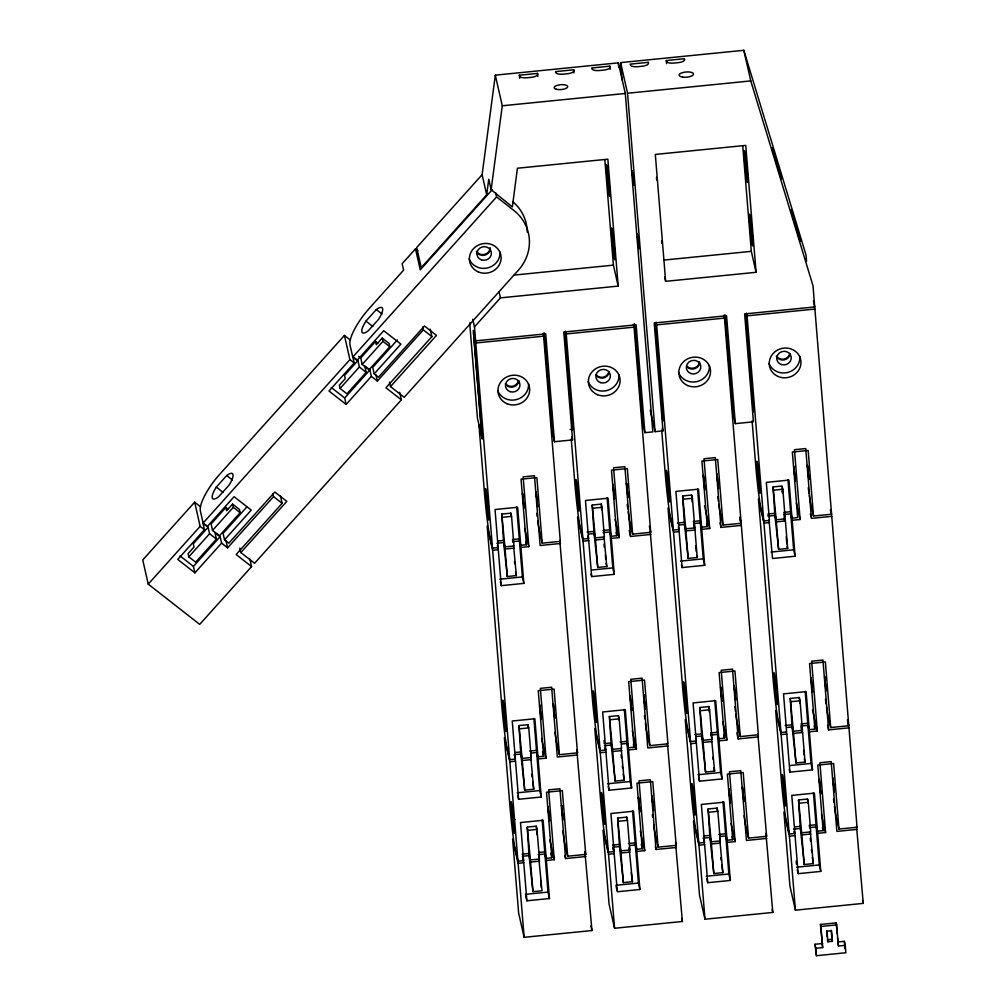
<?xml version="1.0" encoding="UTF-8"?>
<svg xmlns="http://www.w3.org/2000/svg" width="1006" height="1006" viewBox="0 0 1006 1006"><rect width="100%" height="100%" fill="white"/><g stroke="black" fill="none" stroke-linecap="round" stroke-linejoin="round"><path stroke-width="1.5" d="M482.113 174.692L416.685 247.539L421.25 267.684L486.69 194.824L482.113 174.692L495.317 75.161L618.338 62.85L625.292 93.47L652.819 431.888L644.909 432.681L642.532 422.206L634.522 323.718M486.69 194.824L488.765 179.206L491.142 189.681L512.356 206.922L517.424 168.228L607.85 159.187L618.174 286.094L500.447 297.864L474.48 326.887L475.624 340.871L545.705 333.854L554.482 441.722L572.565 439.911L563.788 332.043L636.132 324.812L644.909 432.681M491.142 189.681L502.271 105.781L495.317 75.161M417.943 250.771L415.491 248.859L402.149 263.71L403.607 270.161L369.504 308.138A34.116 9.871 -52 0 0 350.013 344.983L352.754 357.067L357.042 360.425L383.739 330.71L400.891 344.115L374.194 373.83L378.482 377.187L424.444 326.007L436.453 335.4L390.491 386.581L404.211 397.307L518.392 270.186A45.496 42.39 -12.8 0 0 513.739 210.342L496.587 196.924L495.656 192.787M200.622 506.848L194.661 502.183L142.751 559.965L148.247 584.134L199.704 624.374L251.601 566.592L249.89 559.034M350.39 340.103L344.429 335.438L219.861 474.115A34.116 9.871 -52 0 0 200.37 510.96L203.111 523.045L207.399 526.402L234.096 496.687L251.249 510.105L224.552 539.82L228.84 543.165L274.814 491.997L286.811 501.378L240.849 552.558L254.568 563.285L401.369 399.847L399.659 392.29M226.69 475.536A15.92 4.602 -52 0 1 228.915 485.307L218.528 496.863A15.92 4.602 -52 0 1 216.315 487.093L226.69 475.536L232.411 480.013M376.332 309.559A15.92 4.602 -52 0 1 378.545 319.33L368.171 330.886A15.92 4.602 -52 0 1 365.958 321.115L376.332 309.559L382.054 314.023M492.311 189.581L420.257 269.809L415.491 248.859M148.247 584.134L200.144 526.352L194.661 502.183M203.111 523.045L349.912 359.607L344.429 335.438M352.754 357.067L496.587 196.924M204.432 529.709L177.748 559.424L194.9 572.829L221.584 543.114L220.125 536.676L214.982 532.652L216.441 539.09L195.68 562.203L188.826 556.846L188.084 553.614L194.02 547.013L193.29 543.793L208.116 527.282L202.973 523.258L204.432 529.709L200.144 526.352M354.2 362.965L329 391.032L346.152 404.437L371.352 376.37L369.894 369.931L364.75 365.907L366.209 372.346L346.932 393.811L340.078 388.454L339.336 385.223L345.272 378.621L344.542 375.401L357.885 360.538L352.741 356.514L354.2 362.965L349.912 359.607M225.91 507.477L211.084 523.975L212.543 530.426L219.409 535.796L240.17 512.683L239.441 509.451L232.575 504.094L226.639 510.696L225.91 507.477L228.199 509.262M375.552 341.487L376.282 344.718L382.217 338.104L389.07 343.474L389.812 346.693L369.051 369.806L362.185 364.449L360.726 357.998L375.552 341.487L377.841 343.285M188.826 556.846L209.588 533.733L208.116 527.282M212.543 530.426L233.304 507.313L232.575 504.094M340.078 388.454L359.356 366.989L357.885 360.538M362.185 364.449L382.946 341.336L382.217 338.104M194.9 572.829L193.429 566.391L220.125 536.676M246.696 507.087L223.093 533.369L224.552 539.82M346.152 404.437L344.681 397.999L369.894 369.931M397.37 339.953L372.723 367.391L374.194 373.83M221.584 543.114L227.595 547.817L273.557 496.637L272.877 493.606M371.352 376.37L377.363 381.073L423.325 329.893L422.646 326.912M280.423 495.782L282.133 503.34L236.171 554.52L251.601 566.592M430.203 329.151L431.901 336.595L385.939 387.775L401.369 399.847M621.997 79.788L620.601 62.623L743.811 50.3L806.058 255.172L806.561 261.384M519.41 75.224L537.506 73.413L537.682 74.218A6.828 2.452 -4.7 0 1 531.457 77.311L526.93 77.764A6.828 2.452 -4.7 0 1 519.599 76.028L519.41 75.224L519.674 78.33M573.672 69.791L555.589 71.602L555.765 72.407A6.828 2.452 -4.7 0 0 563.096 74.155L567.623 73.702A6.828 2.452 -4.7 0 0 573.86 70.596L573.672 69.791L573.923 72.922M609.85 66.17L591.754 67.98L591.943 68.785A6.828 2.452 -4.7 0 0 599.274 70.533L603.789 70.08A6.828 2.452 -4.7 0 0 610.026 66.987L609.85 66.17L610.101 69.301M666.362 60.523L684.445 58.713L684.633 59.517A6.828 2.452 -4.7 0 1 678.396 62.611L673.882 63.064A6.828 2.452 -4.7 0 1 666.55 61.328L666.362 60.523L666.613 63.642M502.271 105.781L625.292 93.47M620.601 62.623L627.555 93.244L750.765 80.92L813.011 285.792L814.734 306.943L744.641 313.947L753.419 421.816L735.336 423.627L732.959 413.152L724.949 314.664M514.267 275.066L613.409 265.144L618.174 286.094M663.998 260.076L751.319 251.349L756.072 272.299L665.645 281.34L664.626 276.851M469.689 322.825L477.435 418.119L482.201 439.069L473.6 333.313L475.8 342.983L543.617 336.193L560.304 541.354L542.221 543.165L539.467 531.08A34.116 1.635 84.3 0 1 537.757 520.794M565.598 331.175L566.227 333.929L634.044 327.151L650.731 532.312L632.648 534.123L629.894 522.039A34.116 1.635 84.3 0 1 628.184 511.74M656.025 322.121L656.654 324.888L724.471 318.097L741.158 523.258L723.075 525.069L720.334 512.985A34.116 1.635 84.3 0 1 718.85 504.358M746.452 313.08L747.081 315.834L814.898 309.056L831.585 514.217L813.502 516.028L810.761 503.943A34.116 1.635 84.3 0 1 809.277 495.317M570.188 429.436L573.257 429.134M650.216 410.222L655.082 431.662L662.992 430.87L654.214 323.001L726.558 315.758L735.336 423.627M501.78 514.066L510.822 513.161L511.551 516.38L513.953 545.994L504.911 546.899L503.453 540.461L501.78 514.066L504.911 546.899M592.207 505.025L601.248 504.119L601.978 507.338L604.392 536.952L595.338 537.858L593.88 531.407L592.207 505.025L595.338 537.858M682.634 495.971L691.675 495.065L692.405 498.284L694.819 527.899L685.778 528.804L684.306 522.365L682.634 495.971L685.778 528.804M773.061 486.929L782.102 486.024L782.831 489.243L785.246 518.857L776.204 519.762L774.733 513.312L773.061 486.929L776.204 519.762M502.51 517.285L511.551 516.38M592.936 508.244L601.978 507.338M683.363 499.19L692.405 498.284M773.79 490.148L782.831 489.243M498.02 541.002L503.453 540.461M542.221 543.165L536.89 477.599L521.058 479.183L526.389 544.749L520.743 545.315L519.272 538.876L512.494 539.556L513.085 542.133M587.102 532.086L593.88 531.407M602.921 530.502L609.699 529.822L611.17 536.273L616.816 535.708L611.485 470.142L627.316 468.557L632.648 534.123M677.528 523.032L684.306 522.365M693.348 521.46L700.138 520.781L701.597 527.219L707.256 526.654L701.911 461.088L717.743 459.503L723.075 525.069M774.733 513.312L767.955 513.991L768.546 516.568M783.775 512.406L790.565 511.727L792.024 518.178L797.683 517.612L792.351 452.046L808.17 450.462L813.502 516.028M496.838 543.253L503.629 542.574L505.087 549.012L507.326 576.513L516.367 575.608L513.55 545.529M512.67 541.668L519.448 540.989L520.907 547.427L523.837 583.392L501.227 585.655L500.347 581.782M588.623 534.06L594.056 533.52L595.514 539.971L597.753 567.459L606.794 566.554L603.977 536.487M603.097 532.614L609.875 531.935L611.346 538.386L614.264 574.338L591.654 576.601L591.075 574.024M679.05 525.019L684.482 524.478L685.941 530.917L688.179 558.418L697.221 557.513L694.983 530.011L693.524 523.573L700.302 522.894L701.773 529.332L704.69 565.297L682.093 567.56L681.502 564.982M768.131 516.103L774.909 515.424L776.368 521.875L778.606 549.364L787.648 548.459L785.422 520.97L784.24 515.814M783.951 514.519L790.729 513.84L792.2 520.291L795.117 556.243L772.52 558.506L769.012 519.976M478.906 424.57L484.414 492.248A34.116 1.635 84.3 0 0 489.733 536.06L492.487 548.144L498.133 547.578L495.04 509.514L517.65 507.25L520.743 545.315M571.257 439.119L574.841 483.194A34.116 1.635 84.3 0 0 580.16 527.006L582.914 539.103L588.56 538.537L585.467 500.46L608.077 498.196L611.17 536.273M661.684 430.065L665.268 474.153A34.116 1.635 84.3 0 0 670.587 517.964L673.341 530.049L678.987 529.483L675.894 491.418L698.504 489.155L701.597 527.219M752.111 421.011L755.695 465.099A34.116 1.635 84.3 0 0 761.026 508.91L763.768 521.007L769.414 520.442L766.321 482.364L788.93 480.101L792.024 518.178M559.789 540.448L577.507 752.865L559.424 754.676L554.092 689.11L538.26 690.694L543.592 756.26L537.946 756.826L534.852 718.749L512.243 721.013L515.336 759.09L509.69 759.656L506.936 747.571A34.116 1.635 84.3 0 1 501.617 703.76L487.168 526.088L492.651 550.257L498.31 549.691L501.227 585.655M505.087 549.012L514.129 548.107M520.907 547.427L528.829 546.635L523.145 476.844L534.45 475.712L540.134 545.516L560.48 543.479M650.216 531.407L667.934 743.824L649.851 745.635L644.519 680.056L628.687 681.64L634.019 747.207L628.373 747.772L625.279 709.708L602.669 711.971L605.763 750.036L600.117 750.602L597.363 738.517A34.116 1.635 84.3 0 1 592.044 694.706L577.595 517.046L583.078 541.215L588.736 540.65L591.654 576.601M595.514 539.971L604.556 539.065M611.346 538.386L619.256 537.594L613.572 467.79L624.877 466.658L630.561 536.462L650.907 534.425M739.963 519.335L741.334 525.384L758.361 734.77L740.278 736.581L734.946 671.015L719.114 672.599L724.458 738.165L718.8 738.731L715.706 700.654L693.096 702.917L696.19 740.994L690.544 741.56L687.802 729.476A34.116 1.635 84.3 0 1 682.47 685.664L668.022 507.992L673.517 532.161L679.163 531.596L682.093 567.56M685.941 530.917L694.983 530.011M701.773 529.332L709.683 528.54L703.999 458.749L715.304 457.617L720.988 527.408L741.334 525.384M830.39 510.294L831.761 516.33L848.787 725.728L830.705 727.539L825.373 661.961L809.553 663.545L814.885 729.111L809.226 729.677L806.133 691.612L783.523 693.876L786.617 731.94L780.97 732.506L778.229 720.422A34.116 1.635 84.3 0 1 772.897 676.61L758.449 498.951L763.944 523.12L769.59 522.554M776.368 521.875L785.422 520.97M792.2 520.291L800.11 519.498L794.438 449.695L805.743 448.563L811.414 518.367L831.761 516.33M499.768 579.205L522.378 576.941L523.837 583.392M591.704 570.012L612.805 567.9L614.264 574.338M680.622 561.109L703.232 558.846L704.69 565.297M771.049 552.068L793.659 549.804L795.117 556.243M518.983 725.577L528.024 724.672L528.754 727.891L531.168 757.505L522.114 758.411L520.655 751.96L518.983 725.577L522.114 758.411M609.41 716.524L618.451 715.618L619.18 718.85L621.595 748.451L612.553 749.357L611.082 742.918L609.41 716.524L612.553 749.357M699.836 707.482L708.878 706.577L709.607 709.796L712.022 739.41L702.98 740.315L701.509 733.864L699.836 707.482L702.98 740.315M790.263 698.428L799.305 697.523L800.034 700.754L802.448 730.356L793.407 731.261L791.936 724.823L790.263 698.428L793.407 731.261M519.712 728.797L528.754 727.891M610.139 719.755L619.18 718.85M700.566 710.701L709.607 709.796M790.993 701.66L800.034 700.754M515.223 752.501L520.655 751.96M529.697 751.054L536.475 750.375L537.946 756.826M605.662 743.459L611.082 742.918M620.124 742.013L626.914 741.334L628.373 747.772M694.731 734.543L701.509 733.864M710.55 732.959L717.341 732.28L718.8 738.731M785.158 725.502L791.936 724.823M800.977 723.918L807.768 723.239L809.226 729.677M514.041 754.752L520.831 754.072L522.29 760.523L524.704 790.138L533.746 789.232L530.753 757.04M531.231 753.041L536.651 752.501L538.122 758.939L541.215 797.016L518.606 799.28L517.725 795.406M604.468 745.71L611.258 745.031L612.717 751.482L615.131 781.084L624.173 780.178L621.18 747.999M621.658 743.987L627.078 743.447L628.549 749.898L631.642 787.962L609.032 790.226L608.152 786.365M696.253 736.53L701.685 735.977L703.144 742.428L705.558 772.042L714.6 771.137L711.607 738.945M710.726 735.084L717.504 734.405L718.976 740.844L722.069 778.921L699.459 781.184L698.579 777.311M786.692 727.476L792.112 726.936L793.571 733.387L795.985 762.988L805.026 762.083L802.625 732.481L801.153 726.03L807.931 725.351L809.402 731.802L812.496 769.867L789.886 772.13L789.308 769.552M576.991 751.96L585.769 854.396L567.673 856.207L562.341 790.628L546.522 792.212L551.854 857.778L546.208 858.344L543.102 820.28L520.492 822.543L523.598 860.608L517.939 861.174L515.198 849.089A34.116 1.635 84.3 0 1 509.866 805.278L504.371 737.599L509.853 761.768L515.512 761.202L518.606 799.28M522.29 760.523L531.331 759.618M538.122 758.939L546.032 758.147L540.348 688.356L551.653 687.224L557.337 757.015L577.683 754.978M667.418 742.918L676.195 845.342L658.113 847.153L652.768 781.587L636.949 783.171L642.281 848.737L636.635 849.303L633.529 811.226L610.931 813.489L614.025 851.566L608.366 852.132L605.625 840.048A34.116 1.635 84.3 0 1 600.293 796.236L594.798 728.545L600.28 752.714L605.939 752.161L609.032 790.226M612.717 751.482L621.758 750.577M628.549 749.898L636.458 749.105L630.775 679.302L642.08 678.17L647.763 747.974L668.11 745.936M757.845 733.864L766.622 836.3L748.539 838.111L743.208 772.533L727.376 774.117L732.708 839.683L727.061 840.249L723.968 802.184L701.358 804.448L704.452 842.512L698.805 843.078L696.051 830.994A34.116 1.635 84.3 0 1 690.732 787.182L685.224 719.504L690.72 743.673L696.366 743.107L699.459 781.184M703.144 742.428L712.185 741.523M718.976 740.844L726.885 740.051L721.214 670.26L732.506 669.128L738.19 738.92L758.537 736.882M847.593 721.792L848.963 727.841L857.049 827.246L838.966 829.057L833.634 763.491L817.803 765.076L823.134 830.642L817.488 831.208L814.395 793.13L791.785 795.394L794.878 833.471L789.232 834.037L786.478 821.952A34.116 1.635 84.3 0 1 781.159 778.141L775.651 710.45L781.146 734.619L786.793 734.053L789.886 772.13M793.571 733.387L802.625 732.481M809.402 731.802L817.312 731.01L811.641 661.206L822.946 660.074L828.617 729.878L848.963 727.841M517.147 792.829L539.744 790.565L541.215 797.016M607.574 783.775L630.171 781.524L631.642 787.962M698.001 774.733L720.61 772.47L722.069 778.921M789.936 765.528L811.037 763.428L812.496 769.867M512.104 819.877A15.92 0.767 84.3 0 0 514.33 829.648L513.123 814.847A15.92 0.767 84.3 0 0 510.91 805.077L512.104 819.877L515.122 819.576M527.232 827.095L536.273 826.19L537.015 829.422L539.417 859.023L530.376 859.929L528.917 853.49L527.232 827.095L530.376 859.929M617.659 818.054L626.713 817.149L627.442 820.368L629.844 849.982L620.803 850.887L619.344 844.436L617.659 818.054L620.803 850.887M708.098 809L717.14 808.095L717.869 811.326L720.271 840.928L711.229 841.833L709.771 835.395L708.098 809L711.229 841.833M798.525 799.959L807.567 799.053L808.296 802.272L810.71 831.887L801.656 832.792L800.198 826.341L798.525 799.959L801.656 832.792M527.974 830.327L537.015 829.422M618.401 821.273L627.442 820.368M708.828 812.232L717.869 811.326M799.254 803.178L808.296 802.272M522.127 854.169L528.917 853.49M539.317 852.447L544.736 851.906L546.208 858.344M612.553 845.115L619.344 844.436M628.385 843.531L635.163 842.852L636.635 849.303M704.338 835.936L709.771 835.395M718.812 834.49L725.59 833.811L727.061 840.249M794.778 826.882L800.198 826.341M817.488 831.208L816.017 824.757L809.239 825.436L809.83 828.013M522.303 856.282L529.081 855.603L530.552 862.054L532.954 891.656L541.995 890.75L538.713 857.275M538.122 854.698L544.912 854.019L546.371 860.47L549.465 898.534L526.867 900.798L525.685 895.642M612.729 847.228L619.507 846.549L620.979 853L623.38 882.614L632.434 881.709L629.14 848.234M629.907 845.518L635.339 844.977L636.798 851.416L639.904 889.493L617.294 891.756L614.201 853.679L613.019 848.523M703.156 838.187L709.947 837.508L711.405 843.959L713.82 873.56L722.861 872.655L719.868 840.475M720.346 836.464L725.766 835.923L727.225 842.374L730.331 880.439L707.721 882.702L706.841 878.829M793.583 829.133L800.374 828.454L801.832 834.905L804.247 864.519L813.288 863.613L810.295 831.421M810.773 827.422L816.193 826.882L817.664 833.32L820.758 871.397L798.148 873.661L797.268 869.788M584.901 851.969L591.956 930.537L524.139 937.315L518.643 913.146L512.62 839.117L518.115 863.286L523.761 862.72L526.867 900.798M530.552 862.054L539.593 861.149M546.371 860.47L554.281 859.677L548.61 789.873L559.914 788.742L565.586 858.546L585.932 856.508M675.68 844.436L682.382 921.483L614.565 928.274L609.07 904.105L603.047 830.076L608.542 854.245L614.201 853.679M620.979 853L630.02 852.095M636.798 851.416L644.72 850.623L639.036 780.832L650.341 779.7L656.013 849.492L676.359 847.454M766.107 835.395L772.809 912.442L704.992 919.22L699.497 895.051L693.486 821.022L698.969 845.191L704.628 844.625L707.721 882.702M711.405 843.959L720.447 843.053M727.225 842.374L735.147 841.582L729.463 771.778L740.768 770.646L746.452 840.45L766.798 838.413M856.534 826.341L863.249 903.388L795.419 910.178L789.924 886.009L783.913 811.98L789.396 836.149L795.054 835.584L798.148 873.661M801.832 834.905L810.874 833.999M817.664 833.32L825.574 832.528L819.89 762.737L831.195 761.605L836.879 831.396L857.225 829.359M525.396 894.347L548.006 892.096L549.465 898.534M615.823 885.305L638.433 883.042L639.904 889.493M706.25 876.251L728.86 874L730.331 880.439M796.689 867.21L819.286 864.946L820.758 871.397M814.948 944.269L815.866 948.293L822.644 947.614L820.468 924.451L836.288 922.867L838.463 946.03L845.254 945.351L845.857 952.757L816.457 955.7L814.948 944.269L822.682 943.49M820.468 924.451L820.921 926.463L836.753 924.879M832.39 941.314L831.924 939.302L827.41 939.755L827.863 941.767L832.39 941.314L831.522 930.739L827.007 931.191L827.863 941.767M838.149 941.943L844.336 941.327L845.254 945.351M423.325 329.893L431.901 336.595M365.958 321.115L372.811 326.472M382.946 341.336L389.812 346.693M358.664 356.388L360.726 357.998M359.356 366.989L366.209 372.346M331.213 387.461L344.681 397.999M273.557 496.637L282.133 503.34M216.315 487.093L223.169 492.462M233.304 507.313L240.17 512.683M209.588 533.733L216.441 539.09M179.961 555.853L193.429 566.391M813.364 300.957L814.734 306.943M814.269 306.289L814.898 309.056M743.811 50.3L750.765 80.92M830.554 509.677L831.585 514.217M810.383 513.84L811.075 516.858M847.417 719.68L848.787 725.728M796.337 502.874L800.11 519.498M782.064 491.255L782.542 493.405M784.076 513.701L785.246 518.857M830.705 727.539L827.963 715.442A34.116 1.635 84.3 0 1 826.479 706.828M787.17 546.321L787.648 548.459M827.586 725.339L828.617 729.878M862.557 900.37L863.249 903.388M778.606 549.364L774.909 515.424M723.842 315.343L724.471 318.097M812.508 709.859L817.312 731.01M838.966 829.057L836.212 816.973A34.116 1.635 84.3 0 1 834.502 806.674M814.194 726.093L814.885 729.111M801.279 725.2L802.448 730.356M821.449 814.395L825.574 832.528M822.455 827.624L823.134 830.642M804.297 758.864L805.026 762.083M838.463 946.03L837.52 937.982M795.985 762.988L792.112 726.936M739.787 517.222L741.158 523.258M786.214 731.475L786.793 734.053M811.377 849.781L811.867 851.931M813.288 863.613L812.32 857.565M804.247 864.519L800.374 828.454M794.3 830.893L794.878 833.471M794.174 831.711L795.054 835.584M719.956 522.881L720.988 527.408M704.54 505.88L709.683 528.54M706.564 523.636L707.256 526.654M765.931 833.27L766.622 836.3M693.65 522.743L694.819 527.899M740.278 736.581L737.536 724.496A34.116 1.635 84.3 0 1 735.814 714.197M696.73 555.362L697.221 557.513M736.82 732.884L738.19 738.92M662.401 418.068L663.055 420.973L655.082 322.989M772.13 909.411L772.809 912.442M662.313 427.877L662.992 430.87M688.179 558.418L684.482 524.478M633.415 324.385L634.044 327.151M678.409 526.905L678.987 529.483M722.761 721.931L726.885 740.051M678.572 529.018L679.163 531.596M748.539 838.111L745.786 826.014A34.116 1.635 84.3 0 1 744.075 815.728M723.767 735.147L724.458 738.165M710.852 734.254L712.022 739.41M731.022 823.449L735.147 841.582M732.028 836.665L732.708 839.683M712.688 757.304L713.179 759.455M713.87 767.918L714.6 771.137M705.558 772.042L701.685 735.977M649.36 526.264L650.731 532.312M719.692 838.35L720.271 840.928M695.611 738.417L696.19 740.994M695.775 740.529L696.366 743.107M720.698 857.753L721.44 860.973M722.861 872.655L721.78 865.21M713.82 873.56L709.947 837.508M703.571 838.652L704.452 842.512M703.747 840.765L704.628 844.625M629.19 530.413L630.561 536.462M615.131 519.461L619.256 537.594M616.137 532.677L616.816 535.708M675.504 842.324L676.195 845.342M649.851 745.635L647.11 733.537A34.116 1.635 84.3 0 1 645.387 723.251M606.065 563.335L606.794 566.554M571.974 427.122L572.628 430.015L564.655 332.043M681.703 918.465L682.382 921.483M571.886 436.918L572.565 439.911M597.753 567.459L594.056 533.52M542.989 333.439L543.617 336.193M632.334 730.972L636.458 749.105M587.982 535.959L588.56 538.537M588.145 538.072L588.736 540.65M658.113 847.153L655.359 835.068A34.116 1.635 84.3 0 1 653.649 824.769M633.34 744.188L634.019 747.207M655.334 846.474L656.013 849.492M554.482 441.722L552.093 431.247L544.083 332.76M640.256 830.981L644.72 850.623M641.25 844.21L642.281 848.737M622.261 766.346L622.752 768.496M624.173 780.178L623.204 774.142M615.131 781.084L611.258 745.031M629.266 847.404L629.844 849.982M605.184 747.458L605.763 750.036M605.059 748.288L605.939 752.161M499.089 291.878L500.447 297.864M632.434 881.709L631.24 872.843M623.38 882.614L619.507 846.549M613.144 847.693L614.025 851.566M616.125 886.588L617.005 890.461M576.815 749.847L577.507 752.865M524.704 528.515L528.829 546.635M525.71 541.731L526.389 544.749M472.745 319.229L474.48 326.887M475.624 340.871L473.248 330.396L482.012 438.264M585.077 851.365L585.769 854.396M559.424 754.676L556.67 742.591A34.116 1.635 84.3 0 1 554.96 732.293M514.456 561.776L514.946 563.926M515.638 572.389L516.367 575.608M590.924 925.998L591.956 930.537M507.326 576.513L503.629 542.574M497.542 545L498.133 547.578M541.568 738.505L546.032 758.147M497.429 545.83L498.31 549.691M567.673 856.207L564.932 844.109A34.116 1.635 84.3 0 1 562.832 830.956M542.561 751.733L543.592 756.26M564.907 855.515L565.586 858.546M530.577 754.928L531.168 757.505M549.829 840.035L554.281 859.677M550.823 853.251L551.854 857.778M531.596 774.318L532.325 777.55M533.746 789.232L532.664 781.775M524.704 790.138L520.831 754.072M538.839 856.446L539.417 859.023M514.456 755.217L515.336 759.09M514.632 757.329L515.512 761.202M532.954 891.656L529.081 855.603M522.718 856.747L523.598 860.608M522.592 857.565L523.761 862.72M389.46 382.041L390.491 386.581M375.98 375.024L377.363 381.073M239.818 548.031L240.849 552.558M225.872 540.26L227.595 547.817M844.336 941.327L844.939 948.733M836.288 922.867L837.155 933.442M831.195 930.236L831.924 939.302M826.668 930.688L827.158 936.724M787.962 479.749L790.565 511.727M790.729 513.84L793.659 549.804M805.165 691.26L807.768 723.239M807.931 725.351L811.037 763.428M813.426 792.778L816.017 824.757M816.193 826.882L819.286 864.946M820.921 926.463L822.644 947.614M782.215 487.432L782.681 493.066M786.227 536.776L786.805 543.831M799.305 697.523L799.77 703.169M803.605 750.401L803.957 754.638M807.567 799.053L807.906 803.278M784.19 517.449L784.428 520.379M801.279 727.539L801.644 732.079M810.27 838.124L810.522 841.154M815.866 948.293L816.457 955.7M756.072 272.299L745.748 145.392L655.321 154.434L665.645 281.34M742.755 146.109L751.319 251.349M796.186 861.123L796.438 864.167M747.081 315.834L763.768 521.007M763.944 523.12L780.97 732.506M781.146 734.619L789.232 834.037M789.396 836.149L795.419 910.178M745.521 313.947L753.481 411.919M697.535 488.79L700.138 520.781M700.302 522.894L703.232 558.846M714.738 700.302L717.341 732.28M717.504 734.405L720.61 772.47M722.987 801.832L725.59 833.811M725.766 835.923L728.86 874M691.675 495.065L692.254 502.12M695.8 545.83L696.265 551.464M708.878 706.577L709.343 712.21M717.14 808.095L717.366 810.924M656.654 324.888L673.341 530.049M673.517 532.161L690.544 741.56M690.72 743.673L698.805 843.078M698.969 845.191L704.992 919.22M627.555 93.244L655.082 431.662M618.338 62.85L618.715 67.528M604.845 159.904L613.409 265.144M607.108 497.844L609.699 529.822M609.875 531.935L612.805 567.9M624.311 709.356L626.914 741.334M627.078 743.447L630.171 781.524M632.56 810.874L635.163 842.852M635.339 844.977L638.433 883.042M601.248 504.119L601.701 509.753M605.373 554.872L605.725 559.11M618.451 715.618L618.791 719.856M626.713 817.149L626.939 819.965M604.053 544.334L604.292 547.264M621.155 754.701L621.406 757.719M604.053 740.554L604.304 743.597M566.227 333.929L582.914 539.103M583.078 541.215L600.117 750.602M600.28 752.714L608.366 852.132M608.542 854.245L614.565 928.274M537.506 73.413L537.757 76.506M516.669 506.886L519.272 538.876M519.448 540.989L522.378 576.941M533.884 718.397L536.475 750.375M536.651 752.501L539.744 790.565M542.133 819.928L544.736 851.906M544.912 854.019L548.006 892.096M510.822 513.161L511.048 515.977M528.024 724.672L528.251 727.489M536.273 826.19L536.512 829.019M536.739 831.836L536.965 834.653M540.7 880.476L541.266 887.531M475.8 342.983L492.487 548.144M492.651 550.257L509.69 759.656M509.853 761.768L517.939 861.174M518.115 863.286L524.139 937.315M826.052 703.76A34.116 1.635 84.3 0 1 825.461 699.208M790.112 353.76A7.281 6.778 -12.8 0 1 776.267 356.212M809.038 493.644A34.116 1.635 84.3 0 1 808.258 487.696M799.82 356.514A15.92 14.839 -12.8 0 1 787.258 372.56A15.92 14.839 -12.8 0 1 769.024 363.455M833.911 802.285A34.116 1.635 84.3 0 1 833.521 799.129M735.424 711.343A34.116 1.635 84.3 0 1 734.833 706.652M699.686 362.801A7.281 6.778 -12.8 0 1 686.834 366.75M718.422 501.29A34.116 1.635 84.3 0 1 717.831 496.738M709.393 365.555A15.92 14.839 -12.8 0 1 696.831 381.614A15.92 14.839 -12.8 0 1 678.597 372.497M644.796 718.862A34.116 1.635 84.3 0 1 644.406 715.706M609.259 371.855A7.281 6.778 -12.8 0 1 596.407 375.804M627.794 508.873A34.116 1.635 84.3 0 1 627.203 504.195M618.967 374.609A15.92 14.839 -12.8 0 1 606.404 390.655A15.92 14.839 -12.8 0 1 588.17 381.551M652.668 817.224A34.116 1.635 84.3 0 1 652.341 814.483M518.832 380.897A7.281 6.778 -12.8 0 1 505.98 384.845M537.166 516.405A34.116 1.635 84.3 0 1 536.776 513.249M528.54 383.651A15.92 14.839 -12.8 0 1 515.977 399.709A15.92 14.839 -12.8 0 1 497.744 390.592M608.995 371.604A7.281 6.778 -12.8 0 1 595.866 374.559M518.555 380.645A7.281 6.778 -12.8 0 1 505.44 383.6M490.123 247.702A7.281 6.778 -12.8 0 1 476.555 251.374M512.645 201.565A45.496 42.39 -12.8 0 1 527.232 232.084M490.262 249.174A7.281 6.778 -12.8 0 1 476.416 251.588M499.982 251.953A15.92 14.839 -12.8 0 1 487.357 267.973A15.92 14.839 -12.8 0 1 469.161 258.806M789.848 353.508A7.281 6.778 -12.8 0 1 776.733 356.464M699.522 361.833A7.281 6.778 -12.8 0 1 686.771 366.071M661.608 240.761A15.92 0.767 84.3 0 1 661.86 243.477M656.453 177.308A15.92 0.767 84.3 0 1 656.692 180.024M536.11 492.248L537.581 506.584L536.11 492.248M553.313 703.747L554.796 718.095L553.313 703.747M561.574 805.278L563.046 819.613L561.574 805.278M626.537 483.194L628.021 497.53L626.537 483.194M643.752 694.706L645.223 709.041L643.752 694.706M652.001 796.224L653.472 810.559L652.089 796.111M716.976 474.153L718.447 488.488L716.976 474.153M734.179 685.652L735.65 699.987L734.179 685.652M742.428 787.182L743.899 801.518L742.428 787.182M807.403 465.099L808.874 479.434L807.403 465.099M824.606 676.61L826.077 690.946L824.681 676.497M832.867 778.128L834.339 792.464L832.943 778.015M522.554 493.569L524.013 507.917L522.554 493.569M539.757 705.068L541.215 719.428L539.757 705.068M548.019 806.598L549.477 820.946L548.019 806.598M632.145 170.794L633.604 185.154L632.145 170.794M612.981 484.515L614.44 498.875L613.069 484.464M637.314 234.247L638.76 248.608L637.314 234.247M630.184 696.026L631.642 710.374L630.184 696.026M638.445 797.544L639.904 811.905L638.533 797.494M703.42 475.473L704.866 489.821L703.42 475.473M720.623 686.972L722.069 701.333L720.623 686.972M728.872 788.503L730.331 802.851L728.872 788.503M793.847 466.419L795.293 480.78L793.847 466.419M811.05 677.931L812.496 692.279L811.138 677.868M819.299 779.449L820.758 793.809L819.299 779.449M648.279 62.334L630.196 64.145L630.372 64.95A6.828 2.452 -4.7 0 0 637.703 66.685L642.23 66.233A6.828 2.452 -4.7 0 0 648.455 63.139L648.279 62.334M772.231 148.196L781.26 179.018L772.231 148.196M791.093 210.279L800.122 241.1L791.093 210.279M760.159 489.482L758.952 474.669A15.92 0.767 84.3 0 0 756.726 464.898L757.933 479.711A15.92 0.767 84.3 0 0 760.159 489.482M777.361 700.981L776.154 686.18A15.92 0.767 84.3 0 0 773.928 676.409L775.136 691.21A15.92 0.767 84.3 0 0 777.361 700.981M785.611 802.511L784.403 787.698A15.92 0.767 84.3 0 0 782.19 777.94L783.397 792.741A15.92 0.767 84.3 0 0 785.611 802.511M669.719 498.523L668.525 483.723A15.92 0.767 84.3 0 0 666.299 473.952L667.506 488.753A15.92 0.767 84.3 0 0 669.719 498.523M686.922 710.035L685.727 695.221A15.92 0.767 84.3 0 0 683.502 685.463L684.709 700.264A15.92 0.767 84.3 0 0 686.922 710.035M695.184 811.553L693.977 796.752A15.92 0.767 84.3 0 0 691.763 786.981L692.971 801.782A15.92 0.767 84.3 0 0 695.184 811.553M579.293 507.577L578.085 492.764A15.92 0.767 84.3 0 0 575.872 482.993L577.079 497.807A15.92 0.767 84.3 0 0 579.293 507.577M596.495 719.076L595.301 704.275A15.92 0.767 84.3 0 0 593.075 694.505L594.282 709.305A15.92 0.767 84.3 0 0 596.495 719.076M604.757 820.607L603.55 805.793A15.92 0.767 84.3 0 0 601.337 796.035L602.531 810.836A15.92 0.767 84.3 0 0 604.757 820.607M488.866 516.619L487.659 501.818A15.92 0.767 84.3 0 0 485.445 492.047L486.653 506.848A15.92 0.767 84.3 0 0 488.866 516.619M506.068 728.13L504.861 713.317A15.92 0.767 84.3 0 0 502.648 703.559L503.855 718.359A15.92 0.767 84.3 0 0 506.068 728.13M778.229 376.533A15.92 14.839 -12.8 0 0 800.927 361.343A15.92 14.839 -12.8 0 0 776.142 350.893A15.92 14.839 -12.8 0 0 778.229 376.533M781.398 364.524A7.281 6.778 -12.8 0 0 791.169 356.816A7.281 6.778 -12.8 0 0 779.424 352.943A7.281 6.778 -12.8 0 0 781.398 364.524M687.802 385.587A15.92 14.839 -12.8 0 0 710.488 370.384A15.92 14.839 -12.8 0 0 685.715 359.947A15.92 14.839 -12.8 0 0 687.802 385.587M690.971 373.566A7.281 6.778 -12.8 0 0 700.729 365.87A7.281 6.778 -12.8 0 0 688.997 361.984A7.281 6.778 -12.8 0 0 690.971 373.566M597.375 394.641A15.92 14.839 -12.8 0 0 620.061 379.438A15.92 14.839 -12.8 0 0 595.288 368.988A15.92 14.839 -12.8 0 0 597.375 394.641M600.544 382.62A7.281 6.778 -12.8 0 0 610.302 374.911A7.281 6.778 -12.8 0 0 598.57 371.038A7.281 6.778 -12.8 0 0 600.544 382.62M506.936 403.683A15.92 14.839 -12.8 0 0 529.634 388.479A15.92 14.839 -12.8 0 0 504.861 378.042A15.92 14.839 -12.8 0 0 506.936 403.683M510.117 391.661A7.281 6.778 -12.8 0 0 519.876 383.965A7.281 6.778 -12.8 0 0 508.143 380.079A7.281 6.778 -12.8 0 0 510.117 391.661M606.505 171.158A15.92 0.767 84.3 0 0 609.548 196.195A15.92 0.767 84.3 0 0 608.102 173.963A15.92 0.767 84.3 0 0 606.505 171.158M611.661 234.612A15.92 0.767 84.3 0 0 614.704 259.649A15.92 0.767 84.3 0 0 613.27 237.403A15.92 0.767 84.3 0 0 611.661 234.612M556.431 89.295A6.828 2.452 -4.7 0 0 567.61 87.157A6.828 2.452 -4.7 0 0 558.795 84.957A6.828 2.452 -4.7 0 0 556.431 89.295M478.328 271.922A15.92 14.839 -12.8 0 0 501.076 256.794A15.92 14.839 -12.8 0 0 476.341 246.256A15.92 14.839 -12.8 0 0 478.328 271.922M481.534 259.913A7.281 6.778 -12.8 0 0 491.318 252.242A7.281 6.778 -12.8 0 0 479.598 248.319A7.281 6.778 -12.8 0 0 481.534 259.913M744.402 157.364A15.92 0.767 84.3 0 0 747.445 182.4A15.92 0.767 84.3 0 0 746.012 160.155A15.92 0.767 84.3 0 0 744.402 157.364M749.558 220.817A15.92 0.767 84.3 0 0 752.614 245.854A15.92 0.767 84.3 0 0 751.168 223.609A15.92 0.767 84.3 0 0 749.558 220.817M682.709 77.122A7.281 2.616 -4.7 0 0 693.574 74.067A7.281 2.616 -4.7 0 0 682.672 72.583A7.281 2.616 -4.7 0 0 682.709 77.122"/></g></svg>
